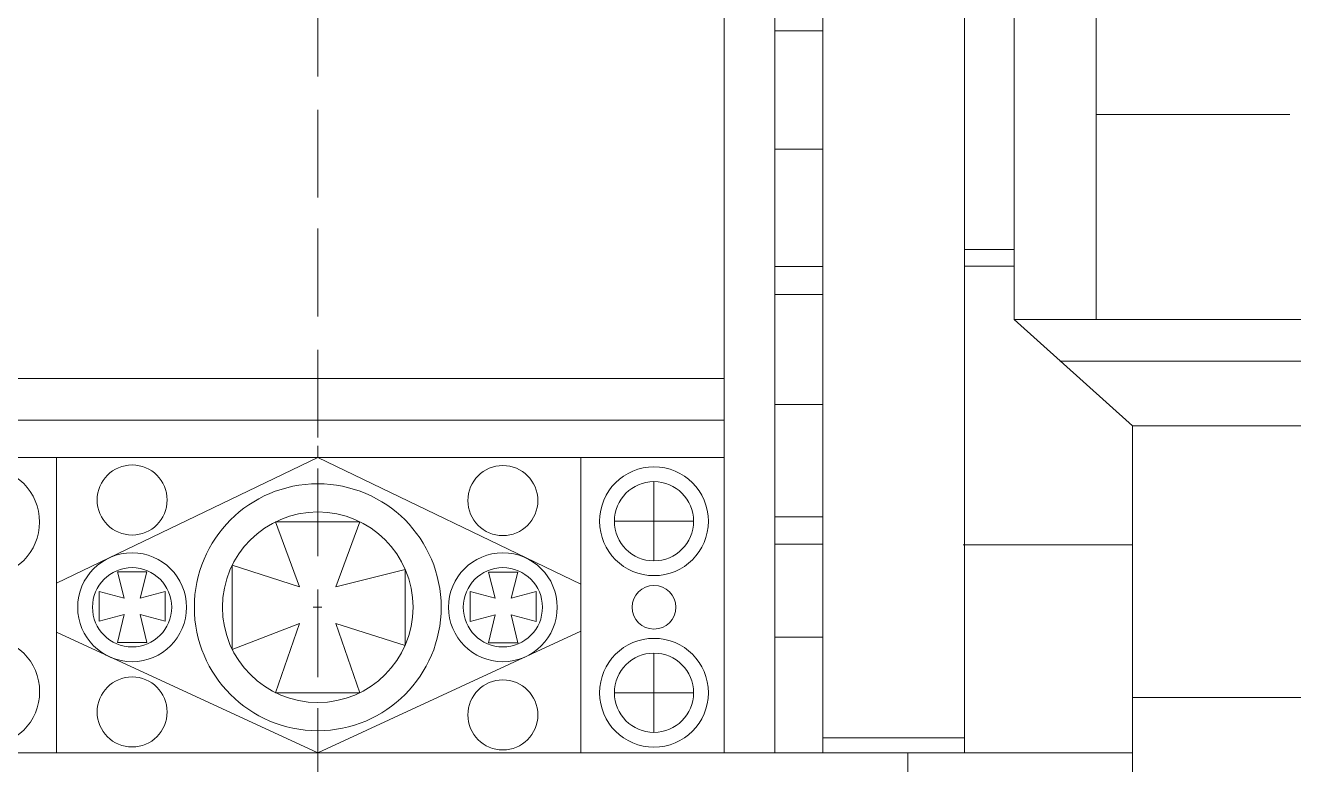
# Model space of a CAD drawing. Header units: millimetres. Extents: x -490789 to -449459, y 209001 to 327650.
# Drawn here: x -474294 to -470468, y 256096 to 258325 of the extents above; entities that cross this region are included whole.
import ezdxf

# ---------------------------------------------------------------- set-up
doc = ezdxf.new("R2010")
doc.units = ezdxf.units.MM
doc.header["$MEASUREMENT"] = 0
for name, pattern in [('2-Штрих-Штриховая', [723.19442, 264.583325, -105.833328, 70.555556, -105.833328, 70.555556, -105.833328]), ('Невидимая', [195.611112, 141.111112, -54.5]), ('Штрих-Штриховая', [546.805537, 264.583325, -105.833328, 70.555556, -105.833328])]:
    doc.linetypes.add(name, pattern=pattern)
for name, color, linetype, lineweight in [('0_Ном._пера__12_Ном._пера__12_Ном._пера__12', 12, 'Continuous', 18), ('0_Ном._пера__7_Ном._пера__7_Ном._пера__1', 1, 'Continuous', 18), ('0_Ном._пера__7_Ном._пера__7_Ном._пера__7', 7, 'Continuous', 18), ('0_Ном._пера__7_Ном._пера__8_Ном._пера__8', 8, 'Continuous', 18), ('0_Ном_пера__1_Ном_пера__1_Ном_пера__1_Ном._пера__1_Ном_пера__1_Ном_пера__1_Ном_пера__1_Ном_пера__1_Ном_пера__1_Ном_пера__1_Ном_пера__1_Ном_пера__1_Ном_пера__1_Ном_пера__1_Ном_пера__1_Ном_пера__1_Ном_пера__1_Ном_пера__1_Ном_пера__1_Ном_пера__1_Ном_пера___D_Ном._пера__1', 1, 'Continuous', 18), ('0_Ном_пера__1_Ном_пера__1_Ном_пера__1_Ном._пера__1_Ном_пера__1_Ном_пера__1_Ном_пера__1_Ном_пера__1_Ном_пера__1_Ном_пера__1_Ном_пера__1_Ном_пера__1_Ном_пера__1_Ном_пера__1_Ном_пера__1_Ном_пера__1_Ном_пера__1_Ном_пера__1_Ном_пера__1_Ном_пера__1_Ном_пера___D_Ном._пера__7', 7, 'Continuous', 18), ('0_Ном_пера__1_Ном_пера__1_Ном_пера__1_Ном_пера__1_Ном_пера__1_Ном_пера__1_Ном_пера__1_Ном_пера__1_Ном_пера__1_Ном_пера__1_Ном._пера__1_Ном_пера__1_Ном_пера__1_Ном_пера__1_Ном_пера__1_Ном_пера__1_Ном_пера__1_Ном_пера__1_Ном_пера__1_Ном_пера__1_Ном_пера___D_Ном._пера__7', 7, 'Continuous', 18), ('0_Ном_пера__7_Ном_пера__7_Ном_пера__7_Ном_пера__7_Ном_пера__7_Ном_пера__7_Ном_пера__7_Ном_пера__7_Ном_пера__7_Ном._пера__7_Ном_пера__7_Ном_пера__7_Ном_пера__7_Ном_пера__7_Ном_пера__7_Ном_пера__7_Ном_пера__7_Ном_пера__7_Ном_пера__7_Ном_пера__7_Ном_пера___7_Ном._пера__7', 7, 'Continuous', 18), ('0_Ном_пера__7_Ном_пера__7_Ном_пера__7_Ном_пера__7_Ном_пера__7_Ном_пера__7_Ном_пера__7_Ном_пера__7_Ном_пера__7_Ном_пера__7_Ном_пера__7_Ном_пера__7_Ном_пера__7_Ном_пера__7_Ном_пера__7_Ном_пера__7_Ном_пера__7_Ном_пера__7_Ном._пера__7_Ном_пера__7_Ном._пера__5_Ном._пера__1', 1, 'Continuous', 18), ('0_Ном_пера__7_Ном_пера__7_Ном_пера__7_Ном_пера__7_Ном_пера__7_Ном_пера__7_Ном_пера__7_Ном_пера__7_Ном_пера__7_Ном_пера__7_Ном_пера__7_Ном_пера__7_Ном_пера__7_Ном_пера__7_Ном_пера__7_Ном_пера__7_Ном_пера__7_Ном_пера__7_Ном._пера__7_Ном_пера__7_Ном._пера__5_Ном._пера__7', 7, 'Continuous', 18), ('0_Ном_пера__7_Ном_пера__7_Ном_пера__7_Ном_пера__7_Ном_пера__7_Ном_пера__7_Ном_пера__7_Ном_пера__7_Ном_пера__7_Ном_пера__7_Ном_пера__7_Ном_пера__7_Ном_пера__7_Ном_пера__7_Ном_пера__7_Ном_пера__7_Ном_пера__7_Ном_пера__7_Ном_пера__7_Ном_пера__7_Ном_пера__7_8_Ном._пера__7', 7, 'Continuous', 18), ('0_Ном_пера__7_Ном_пера__7_Ном_пера__7_Ном_пера__7_Ном_пера__7_Ном_пера__7_Ном_пера__7_Ном_пера__7_Ном_пера__7_Ном_пера__7_Ном_пера__7_Ном_пера__7_Ном_пера__7_Ном_пера__7_Ном_пера__7_Ном_пера__7_Ном_пера__7_Ном_пера__7_Ном_пера__7_Ном_пера__7_Ном_пера__7_C_Ном._пера__1', 1, 'Continuous', 18), ('0_Ном_пера__7_Ном_пера__7_Ном_пера__7_Ном_пера__7_Ном_пера__7_Ном_пера__7_Ном_пера__7_Ном_пера__7_Ном_пера__7_Ном_пера__7_Ном_пера__7_Ном_пера__7_Ном_пера__7_Ном_пера__7_Ном_пера__7_Ном_пера__7_Ном_пера__7_Ном_пера__7_Ном_пера__7_Ном_пера__7_Ном_пера__7_C_Ном._пера__7', 7, 'Continuous', 18), ('0_Ном_пера__7_Ном_пера__7_Ном_пера__7_Ном_пера__7_Ном_пера__7_Ном_пера__7_Ном_пера__7_Ном_пера__7_Ном_пера__7_Ном_пера__7_Ном_пера__7_Ном_пера__7_Ном_пера__7_Ном_пера__7_Ном_пера__7_Ном_пера__7_Ном_пера__7_Ном_пера__7_Ном_пера__7_Ном_пера__7_Ном_пера__7_C_Ном._пера__8', 8, 'Continuous', 18), ('hatch_Ном_пера__254_Ном_пера__254_Ном_пера__254_Ном._пера__254_Ном_пера__254_Ном._пера__9_Ном_пера__9_Ном_пера__9_Ном_пера__12_Ном_пера__12_Ном_пера__12_Ном_пера__12_Ном_пера__12_Ном_пера__12_Ном_пера__1_Ном_пера__1_Ном_пера__1_Ном_пера__1_Ном_пера__1_Н_B_Ном._пера__7', 7, 'Continuous', 18), ('Line 0.25_Ном_пера__7_Ном_пера__7_Ном_пера__7_Ном_пера__7_Ном_пера__7_Ном_пера__7_Ном_пера__7_Ном_пера__7_Ном_пера__7_Ном_пера__7_Ном_пера__7_Ном._пера__7_Ном._пера__8_Ном._пера__8_Ном._пера__8_Ном._пера__8_Ном._пера__8', 8, 'Continuous', 18)]:
    doc.layers.add(name, color=color, linetype=linetype, lineweight=lineweight)

msp = doc.modelspace()

# ---------------------------------------------------------------- linework, layer by layer
at = {"layer": '0_Ном._пера__12_Ном._пера__12_Ном._пера__12', "linetype": '2-Штрих-Штриховая'}
for p in [(-473412, 248769), (-473412, 249850.2)]:
    msp.add_line(p, (-473412, 265006.9), dxfattribs=at)
at = {"layer": '0_Ном._пера__7_Ном._пера__7_Ном._пера__1', "linetype": 'Continuous'}
msp.add_line((-472033.2, 256842.8), (-471888.2, 256842.8), dxfattribs=at)
at = {"layer": '0_Ном._пера__7_Ном._пера__7_Ном._пера__7', "linetype": 'Continuous'}
for p, q in [((-471888.2, 256131.9), (-471888.2, 260825.2)), ((-471460.4, 256130.8), (-471460.4, 260825.2)), ((-472185.8, 259153.2), (-472185.8, 256130.8)), ((-472185.8, 259153.2), (-472185.8, 256130.8)), ((-472033.2, 259153.2), (-472033.2, 256130.8)), ((-472033.2, 259153), (-472033.2, 256131.9)), ((-470389.1, 257437.6), (-471311.2, 257437.6)), ((-470954.1, 257116.8), (-471311.2, 257437.5)), ((-470305.5, 257312), (-471173, 257312)), ((-474638.2, 257260), (-472188, 257260)), ((-474638.2, 257134.4), (-472188, 257134.4)), ((-470954.1, 257116.9), (-470162.5, 257116.9)), ((-470954.1, 248641.1), (-470954.1, 257116.9)), ((-473412, 257021.3), (-473412, 257057.1)), ((-473412, 257021.3), (-473412, 257057.1)), ((-474638.2, 257021.3), (-472188, 257021.3)), ((-474200.4, 257021.3), (-474200.4, 256130.8)), ((-473412, 257021.3), (-474200.4, 256642.6)), ((-473412, 257021.3), (-472618.8, 256639.3)), ((-472618.8, 257021.3), (-472618.8, 256130.8)), ((-472397.7, 256949), (-472397.7, 256710)), ((-473284.9, 256828), (-473539.3, 256827.9)), ((-473467.2, 256631.3), (-473539.3, 256827.9)), ((-473284.9, 256828), (-473357.5, 256631.3)), ((-472517.2, 256829.5), (-472278.2, 256829.5)), ((-472033.2, 256842.8), (-471888.2, 256842.8)), ((-473669.8, 256442.9), (-473669.8, 256697.3)), ((-473669.8, 256697.3), (-473467.2, 256631.3)), ((-473357.5, 256631.3), (-473148.1, 256684)), ((-473148.1, 256684), (-473148.6, 256455)), ((-473467.2, 256521.4), (-473669.8, 256442.9)), ((-473539.1, 256312.3), (-473467.2, 256521.4)), ((-473148.6, 256455), (-473357.5, 256521.4)), ((-473357.5, 256521.4), (-473284.7, 256312.4)), ((-474200.4, 256494.8), (-473412, 256130.8)), ((-473412, 256130.8), (-472618.8, 256498.1)), ((-474016.4, 256463.4), (-473927.6, 256463.4)), ((-472897.2, 256463.3), (-472808.4, 256463.3)), ((-472397.7, 256431.7), (-472397.7, 256192.7)), ((-473284.7, 256312.4), (-473539.1, 256312.3)), ((-472517.2, 256312.2), (-472278.2, 256312.2)), ((-470054.1, 256297.7), (-470954.1, 256297.7)), ((-471460.4, 256176.4), (-471888.2, 256176.4)), ((-470954.1, 256130.8), (-475367.3, 256130.8)), ((-470954.1, 256130.8), (-472787.3, 256130.8))]:
    msp.add_line(p, q, dxfattribs=at)
for centre, radius in [((-474415.3, 256827.2), 164.1), ((-473972.1, 256893.6), 105.6), ((-472853.6, 256891.8), 105.6), ((-472397.7, 256829.5), 164.1), ((-473412, 256570.1), 372.3), ((-472397.7, 256829.5), 119.5), ((-473412, 256570.1), 287.5), ((-473972.1, 256570.1), 164.1), ((-472853.6, 256570.1), 164.1), ((-473972.1, 256570.1), 119.5), ((-472853.6, 256570.1), 119.5), ((-472397.7, 256570.1), 65.9), ((-474415.2, 256315.5), 164.1), ((-472397.7, 256312.2), 164.1), ((-472397.7, 256312.2), 119.5), ((-473972.1, 256254.3), 105.6), ((-472853.6, 256245.4), 105.6)]:
    msp.add_circle(centre, radius, dxfattribs=at)
at = {"layer": '0_Ном._пера__7_Ном._пера__8_Ном._пера__8', "linetype": 'Continuous'}
for p, q in [((-470954.1, 256758.2), (-471465.3, 256758.2)), ((-471631.3, 256130.8), (-471631.3, 255911.1))]:
    msp.add_line(p, q, dxfattribs=at)
at = {"layer": '0_Ном_пера__1_Ном_пера__1_Ном_пера__1_Ном._пера__1_Ном_пера__1_Ном_пера__1_Ном_пера__1_Ном_пера__1_Ном_пера__1_Ном_пера__1_Ном_пера__1_Ном_пера__1_Ном_пера__1_Ном_пера__1_Ном_пера__1_Ном_пера__1_Ном_пера__1_Ном_пера__1_Ном_пера__1_Ном_пера__1_Ном_пера___D_Ном._пера__1', "linetype": 'Continuous'}
for p, q in [((-471888.2, 258308.2), (-472033.2, 258308.2)), ((-471888.2, 257951.3), (-472033.2, 257951.3)), ((-471888.2, 257512.8), (-472033.2, 257512.8)), ((-471888.2, 257181.5), (-472033.2, 257181.5))]:
    msp.add_line(p, q, dxfattribs=at)
at = {"layer": '0_Ном_пера__1_Ном_пера__1_Ном_пера__1_Ном._пера__1_Ном_пера__1_Ном_пера__1_Ном_пера__1_Ном_пера__1_Ном_пера__1_Ном_пера__1_Ном_пера__1_Ном_пера__1_Ном_пера__1_Ном_пера__1_Ном_пера__1_Ном_пера__1_Ном_пера__1_Ном_пера__1_Ном_пера__1_Ном_пера__1_Ном_пера___D_Ном._пера__7', "linetype": 'Continuous'}
for p, q in [((-471888.2, 257951.3), (-472033.2, 257951.3)), ((-471888.2, 257181.5), (-472033.2, 257181.5))]:
    msp.add_line(p, q, dxfattribs=at)
at = {"layer": '0_Ном_пера__1_Ном_пера__1_Ном_пера__1_Ном_пера__1_Ном_пера__1_Ном_пера__1_Ном_пера__1_Ном_пера__1_Ном_пера__1_Ном_пера__1_Ном._пера__1_Ном_пера__1_Ном_пера__1_Ном_пера__1_Ном_пера__1_Ном_пера__1_Ном_пера__1_Ном_пера__1_Ном_пера__1_Ном_пера__1_Ном_пера___D_Ном._пера__7', "linetype": 'Continuous'}
for p, q in [((-474071.1, 256618), (-474071.1, 256527.7)), ((-472951.9, 256617.4), (-472951.9, 256527))]:
    msp.add_line(p, q, dxfattribs=at)
at = {"layer": '0_Ном_пера__7_Ном_пера__7_Ном_пера__7_Ном_пера__7_Ном_пера__7_Ном_пера__7_Ном_пера__7_Ном_пера__7_Ном_пера__7_Ном._пера__7_Ном_пера__7_Ном_пера__7_Ном_пера__7_Ном_пера__7_Ном_пера__7_Ном_пера__7_Ном_пера__7_Ном_пера__7_Ном_пера__7_Ном_пера__7_Ном_пера___7_Ном._пера__7', "linetype": 'Continuous'}
msp.add_line((-472033.2, 256480.1), (-471888.2, 256480.1), dxfattribs=at)
msp.add_line((-472033.2, 256480.1), (-471888.2, 256480.1), dxfattribs=at)
at = {"layer": '0_Ном_пера__7_Ном_пера__7_Ном_пера__7_Ном_пера__7_Ном_пера__7_Ном_пера__7_Ном_пера__7_Ном_пера__7_Ном_пера__7_Ном_пера__7_Ном_пера__7_Ном_пера__7_Ном_пера__7_Ном_пера__7_Ном_пера__7_Ном_пера__7_Ном_пера__7_Ном_пера__7_Ном._пера__7_Ном_пера__7_Ном._пера__5_Ном._пера__1', "linetype": 'Continuous'}
msp.add_line((-472033.2, 257598.1), (-471889.4, 257598.1), dxfattribs=at)
at = {"layer": '0_Ном_пера__7_Ном_пера__7_Ном_пера__7_Ном_пера__7_Ном_пера__7_Ном_пера__7_Ном_пера__7_Ном_пера__7_Ном_пера__7_Ном_пера__7_Ном_пера__7_Ном_пера__7_Ном_пера__7_Ном_пера__7_Ном_пера__7_Ном_пера__7_Ном_пера__7_Ном_пера__7_Ном._пера__7_Ном_пера__7_Ном._пера__5_Ном._пера__7', "linetype": 'Continuous'}
msp.add_line((-472033.2, 257598.1), (-471889.4, 257598.1), dxfattribs=at)
at = {"layer": '0_Ном_пера__7_Ном_пера__7_Ном_пера__7_Ном_пера__7_Ном_пера__7_Ном_пера__7_Ном_пера__7_Ном_пера__7_Ном_пера__7_Ном_пера__7_Ном_пера__7_Ном_пера__7_Ном_пера__7_Ном_пера__7_Ном_пера__7_Ном_пера__7_Ном_пера__7_Ном_пера__7_Ном_пера__7_Ном_пера__7_Ном_пера__7_8_Ном._пера__7', "linetype": 'Continuous'}
for p, q in [((-474016.4, 256676.9), (-473996, 256598)), ((-473927.4, 256676.5), (-473947.8, 256598)), ((-472897.2, 256676.2), (-472876.8, 256597.3)), ((-472808.2, 256675.9), (-472828.6, 256597.3)), ((-473996, 256598), (-474071.1, 256618)), ((-473872.4, 256618), (-473947.8, 256598)), ((-472876.8, 256597.3), (-472951.9, 256617.4)), ((-472753.2, 256617.4), (-472828.6, 256597.3)), ((-473996, 256547.8), (-474071.1, 256527.7)), ((-474016.4, 256463.4), (-473996, 256547.8)), ((-473947.7, 256547.8), (-473927.6, 256463.6)), ((-473872.4, 256527.7), (-473947.7, 256547.8)), ((-472876.8, 256547.2), (-472951.9, 256527)), ((-472897.2, 256462.8), (-472876.8, 256547.2)), ((-472828.5, 256547.2), (-472808.4, 256463)), ((-472753.2, 256527), (-472828.5, 256547.2))]:
    msp.add_line(p, q, dxfattribs=at)
at = {"layer": '0_Ном_пера__7_Ном_пера__7_Ном_пера__7_Ном_пера__7_Ном_пера__7_Ном_пера__7_Ном_пера__7_Ном_пера__7_Ном_пера__7_Ном_пера__7_Ном_пера__7_Ном_пера__7_Ном_пера__7_Ном_пера__7_Ном_пера__7_Ном_пера__7_Ном_пера__7_Ном_пера__7_Ном_пера__7_Ном_пера__7_Ном_пера__7_C_Ном._пера__1', "linetype": 'Continuous'}
msp.add_line((-472033.2, 256760.7), (-471888.2, 256760.7), dxfattribs=at)
at = {"layer": '0_Ном_пера__7_Ном_пера__7_Ном_пера__7_Ном_пера__7_Ном_пера__7_Ном_пера__7_Ном_пера__7_Ном_пера__7_Ном_пера__7_Ном_пера__7_Ном_пера__7_Ном_пера__7_Ном_пера__7_Ном_пера__7_Ном_пера__7_Ном_пера__7_Ном_пера__7_Ном_пера__7_Ном_пера__7_Ном_пера__7_Ном_пера__7_C_Ном._пера__1', "linetype": 'Штрих-Штриховая'}
msp.add_line((-473425.9, 256570.1), (-473399.4, 256570.1), dxfattribs=at)
at = {"layer": '0_Ном_пера__7_Ном_пера__7_Ном_пера__7_Ном_пера__7_Ном_пера__7_Ном_пера__7_Ном_пера__7_Ном_пера__7_Ном_пера__7_Ном_пера__7_Ном_пера__7_Ном_пера__7_Ном_пера__7_Ном_пера__7_Ном_пера__7_Ном_пера__7_Ном_пера__7_Ном_пера__7_Ном_пера__7_Ном_пера__7_Ном_пера__7_C_Ном._пера__7', "linetype": 'Continuous'}
for p, q in [((-471311.2, 257437.6), (-471311.2, 259343.2)), ((-471311.2, 257648.8), (-471460.4, 257648.8)), ((-471311.2, 257598.8), (-471460.4, 257598.8))]:
    msp.add_line(p, q, dxfattribs=at)
at = {"layer": '0_Ном_пера__7_Ном_пера__7_Ном_пера__7_Ном_пера__7_Ном_пера__7_Ном_пера__7_Ном_пера__7_Ном_пера__7_Ном_пера__7_Ном_пера__7_Ном_пера__7_Ном_пера__7_Ном_пера__7_Ном_пера__7_Ном_пера__7_Ном_пера__7_Ном_пера__7_Ном_пера__7_Ном_пера__7_Ном_пера__7_Ном_пера__7_C_Ном._пера__8', "linetype": 'Continuous'}
msp.add_line((-471063.6, 259439.7), (-471063.6, 257437.6), dxfattribs=at)
at = {"layer": '0_Ном_пера__7_Ном_пера__7_Ном_пера__7_Ном_пера__7_Ном_пера__7_Ном_пера__7_Ном_пера__7_Ном_пера__7_Ном_пера__7_Ном_пера__7_Ном_пера__7_Ном_пера__7_Ном_пера__7_Ном_пера__7_Ном_пера__7_Ном_пера__7_Ном_пера__7_Ном_пера__7_Ном_пера__7_Ном_пера__7_Ном_пера__7_C_Ном._пера__8', "linetype": 'Невидимая'}
msp.add_line((-475534.8, 256130.8), (-472776.8, 256130.8), dxfattribs=at)
at = {"layer": 'hatch_Ном_пера__254_Ном_пера__254_Ном_пера__254_Ном._пера__254_Ном_пера__254_Ном._пера__9_Ном_пера__9_Ном_пера__9_Ном_пера__12_Ном_пера__12_Ном_пера__12_Ном_пера__12_Ном_пера__12_Ном_пера__12_Ном_пера__1_Ном_пера__1_Ном_пера__1_Ном_пера__1_Ном_пера__1_Н_B_Ном._пера__7', "linetype": 'Continuous'}
for p, q in [((-473927.6, 256676.6), (-474016.4, 256676.9)), ((-472808.4, 256675.9), (-472897.2, 256676.2)), ((-473872.4, 256618), (-473872.4, 256527.7)), ((-472753.2, 256617.4), (-472753.2, 256527))]:
    msp.add_line(p, q, dxfattribs=at)
at = {"layer": 'Line 0.25_Ном_пера__7_Ном_пера__7_Ном_пера__7_Ном_пера__7_Ном_пера__7_Ном_пера__7_Ном_пера__7_Ном_пера__7_Ном_пера__7_Ном_пера__7_Ном_пера__7_Ном._пера__7_Ном._пера__8_Ном._пера__8_Ном._пера__8_Ном._пера__8_Ном._пера__8', "linetype": 'Continuous'}
msp.add_line((-470479.3, 258056.5), (-471063.6, 258056.5), dxfattribs=at)

doc.saveas('drawing.dxf')
